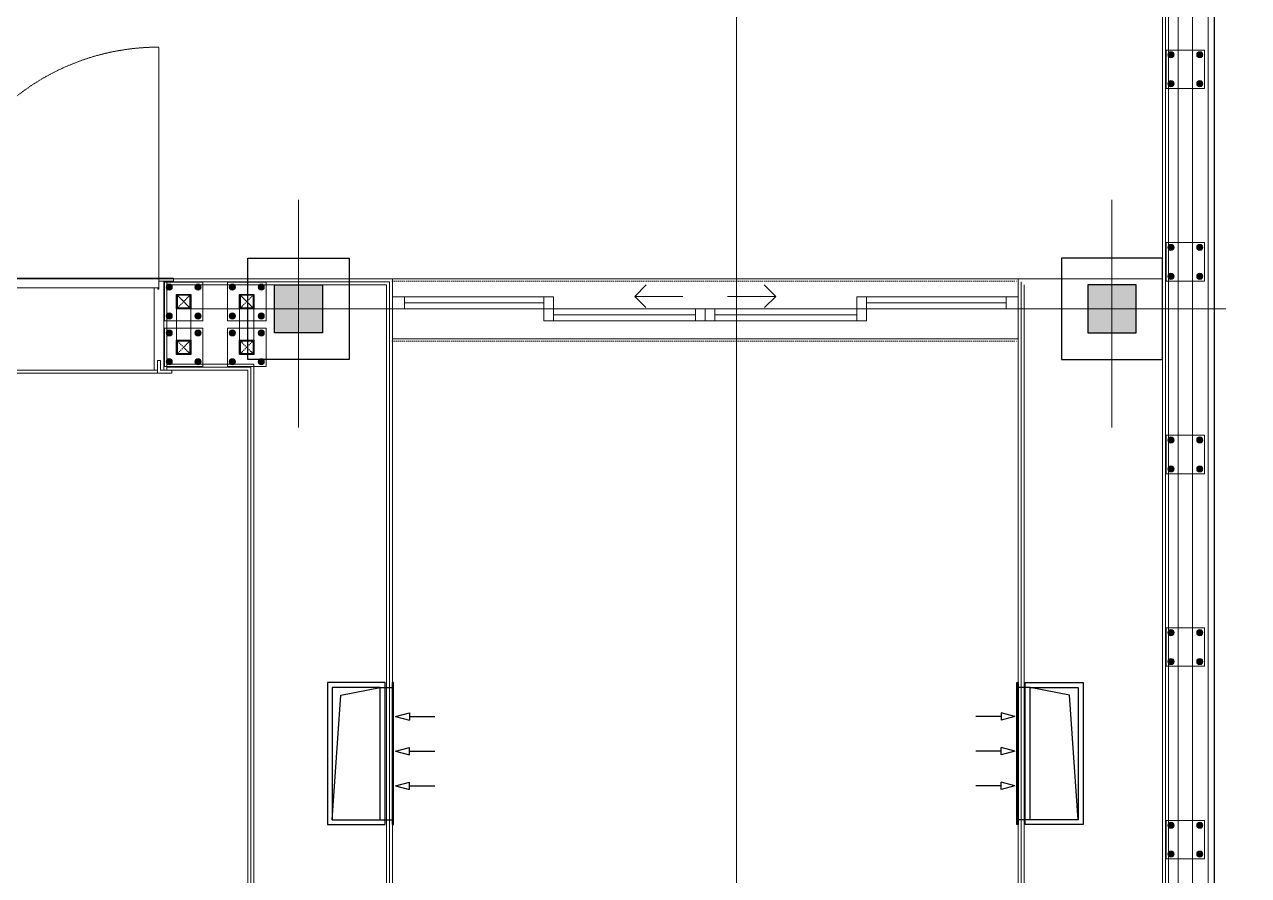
# Model space of a CAD drawing. Header units: centimetres. Extents: x 405464 to 563355, y 50011 to 66875.
# Drawn here: x 512542 to 513051, y 56430 to 56784 of the extents above; entities that cross this region are included whole.
import ezdxf
from ezdxf.enums import TextEntityAlignment as Align

# ---------------------------------------------------------------- set-up
doc = ezdxf.new("R2010")
doc.units = ezdxf.units.CM
for name, pattern in [('CHAIN', [0.3543, 0.2362, -0.0295, 0.0591, -0.0295]), ('DASHDOT', [25.4, 12.7, -6.35, 0, -6.35]), ('DOT', [0.25, 0, -0.25]), ('M00$0$CENTER', [50.8, 31.75, -6.35, 6.35, -6.35]), ('M00$0$HIDDEN', [0.375, 0.25, -0.125])]:
    doc.linetypes.add(name, pattern=pattern)
doc.layers.get('0').update_dxf_attribs({"lineweight": 9})
doc.layers.add('-MH_Ad', color=1, linetype='Continuous', lineweight=9, true_color=0xff0000)
doc.layers.add('DV_alçıpanel_duvar_yeni', color=1, linetype='Continuous', lineweight=20, true_color=0xff0000)
for name, color, linetype, lineweight in [('0-KRCN-MİMARİ-220526', 8, 'Continuous', 9), ('A_Aks', 30, 'DASHDOT', 9), ('A_celik', 1, 'Continuous', 25), ('A_Pencere Doğrama-Ex', 140, 'Continuous', 15), ('D_Aluminyum', 140, 'Continuous', 18), ('D_Profil', 155, 'Continuous', 15), ('DV_akustik', 31, 'Continuous', 13), ('G_0.09', 254, 'Continuous', 9), ('G_0.13', 145, 'Continuous', 13), ('M00$0$A_Iskelet', 20, 'Continuous', 25), ('M00$0$D_Merkez', 51, 'M00$0$CENTER', 13), ('M00$0$D_Profil', 155, 'Continuous', 15), ('M00$0$KP_Acilim', 201, 'M00$0$HIDDEN', 15), ('M00$0$Y_Hidden_[Gizli]', 9, 'M00$0$HIDDEN', 9), ('M00_Mahal_No$0$MH_Alan', 51, 'Continuous', 9), ('MH_Alan', 51, 'Continuous', 9)]:
    doc.layers.add(name, color=color, linetype=linetype, lineweight=lineweight)
doc.layers.add('Em.K - FFU', color=2, linetype='Continuous')
doc.styles.add('M00_Mahal_No$0$Kalin01', font='swissk.ttf')
doc.styles.add('M00_Mahal_No$0$Normal', font='swiss.ttf')
doc.styles.add('MAHAL', font='swissc.ttf')
doc.linetypes.add('BATTING', pattern='A,0.0001,-0.1,[134,ltypeshp.shx,S=0.1,R=0,X=-0.1,Y=0],-0.2,[134,ltypeshp.shx,S=0.1,R=180,X=0.1,Y=0],-0.1', length=0.4001)

# ---------------------------------------------------------------- blocks, each defined once
blk = doc.blocks.new('1_etap')
at = {"color": 8}
for points in [[(-3871.52, 4438), (-3855.52, 4438), (-3855.52, 4454), (-3871.52, 4454)], [(-3871.52, 4358), (-3855.52, 4358), (-3855.52, 4374), (-3871.52, 4374)], [(-3871.52, 4278), (-3855.52, 4278), (-3855.52, 4294), (-3871.52, 4294)], [(-3871.52, 4198), (-3855.52, 4198), (-3855.52, 4214), (-3871.52, 4214)], [(-3871.52, 4118), (-3855.52, 4118), (-3855.52, 4134), (-3871.52, 4134)]]:
    blk.add_lwpolyline(points, close=True, dxfattribs=at)
at = {"layer": 'DV_akustik', "color": 8, "linetype": 'BATTING', "ltscale": 5}
blk.add_line((-3854.02, 3215), (-3854.02, 4779), dxfattribs=at)
at = {"layer": 'DV_akustik', "color": 8}
blk.add_line((-3851.52, 3217.5), (-3851.52, 4779), dxfattribs=at)
at = {"layer": 'DV_alçıpanel_duvar_yeni', "color": 8}
for p, q in [((-3873.02, 3117.5), (-3873.02, 4779)), ((-3871.77, 3117.5), (-3871.77, 4779)), ((-3870.52, 3117.5), (-3870.52, 4779))]:
    blk.add_line(p, q, dxfattribs=at)
at = {"layer": 'G_0.09', "color": 8}
for p, q in [((-3870.69, 4452), (-3870.11, 4453.01)), ((-3870.11, 4450.99), (-3870.69, 4452)), ((-3870.11, 4453.01), (-3868.94, 4453.01)), ((-3868.94, 4450.99), (-3870.11, 4450.99)), ((-3868.94, 4453.01), (-3868.35, 4452)), ((-3868.35, 4452), (-3868.94, 4450.99)), ((-3858.11, 4453.01), (-3858.69, 4452)), ((-3858.69, 4452), (-3858.11, 4450.99)), ((-3856.94, 4453.01), (-3858.11, 4453.01)), ((-3858.11, 4450.99), (-3856.94, 4450.99)), ((-3856.35, 4452), (-3856.94, 4453.01)), ((-3856.94, 4450.99), (-3856.35, 4452)), ((-3870.11, 4441.01), (-3870.69, 4440)), ((-3868.94, 4441.01), (-3870.11, 4441.01)), ((-3868.35, 4440), (-3868.94, 4441.01)), ((-3858.69, 4440), (-3858.11, 4441.01)), ((-3858.11, 4441.01), (-3856.94, 4441.01)), ((-3856.94, 4441.01), (-3856.35, 4440)), ((-3870.69, 4440), (-3870.11, 4438.99)), ((-3870.11, 4438.99), (-3868.94, 4438.99)), ((-3868.94, 4438.99), (-3868.35, 4440)), ((-3858.11, 4438.99), (-3858.69, 4440)), ((-3856.94, 4438.99), (-3858.11, 4438.99)), ((-3856.35, 4440), (-3856.94, 4438.99)), ((-3870.69, 4372), (-3870.11, 4373.01)), ((-3870.11, 4370.99), (-3870.69, 4372)), ((-3870.11, 4373.01), (-3868.94, 4373.01)), ((-3868.94, 4370.99), (-3870.11, 4370.99)), ((-3868.94, 4373.01), (-3868.35, 4372)), ((-3868.35, 4372), (-3868.94, 4370.99)), ((-3858.11, 4373.01), (-3858.69, 4372)), ((-3858.69, 4372), (-3858.11, 4370.99)), ((-3856.94, 4373.01), (-3858.11, 4373.01)), ((-3858.11, 4370.99), (-3856.94, 4370.99)), ((-3856.35, 4372), (-3856.94, 4373.01)), ((-3856.94, 4370.99), (-3856.35, 4372)), ((-3870.11, 4361.01), (-3870.69, 4360)), ((-3870.69, 4360), (-3870.11, 4358.99)), ((-3868.94, 4361.01), (-3870.11, 4361.01)), ((-3870.11, 4358.99), (-3868.94, 4358.99)), ((-3868.35, 4360), (-3868.94, 4361.01)), ((-3868.94, 4358.99), (-3868.35, 4360)), ((-3858.69, 4360), (-3858.11, 4361.01)), ((-3858.11, 4358.99), (-3858.69, 4360)), ((-3858.11, 4361.01), (-3856.94, 4361.01)), ((-3856.94, 4358.99), (-3858.11, 4358.99)), ((-3856.94, 4361.01), (-3856.35, 4360)), ((-3856.35, 4360), (-3856.94, 4358.99)), ((-3870.69, 4292), (-3870.11, 4293.01)), ((-3870.11, 4293.01), (-3868.94, 4293.01)), ((-3868.94, 4293.01), (-3868.35, 4292)), ((-3858.11, 4293.01), (-3858.69, 4292)), ((-3856.94, 4293.01), (-3858.11, 4293.01)), ((-3856.35, 4292), (-3856.94, 4293.01)), ((-3870.11, 4290.99), (-3870.69, 4292)), ((-3868.94, 4290.99), (-3870.11, 4290.99)), ((-3868.35, 4292), (-3868.94, 4290.99)), ((-3858.69, 4292), (-3858.11, 4290.99)), ((-3858.11, 4290.99), (-3856.94, 4290.99)), ((-3856.94, 4290.99), (-3856.35, 4292)), ((-3870.11, 4281.01), (-3870.69, 4280)), ((-3870.69, 4280), (-3870.11, 4278.99)), ((-3868.94, 4281.01), (-3870.11, 4281.01)), ((-3870.11, 4278.99), (-3868.94, 4278.99)), ((-3868.35, 4280), (-3868.94, 4281.01)), ((-3868.94, 4278.99), (-3868.35, 4280)), ((-3858.69, 4280), (-3858.11, 4281.01)), ((-3858.11, 4278.99), (-3858.69, 4280)), ((-3858.11, 4281.01), (-3856.94, 4281.01)), ((-3856.94, 4278.99), (-3858.11, 4278.99)), ((-3856.94, 4281.01), (-3856.35, 4280)), ((-3856.35, 4280), (-3856.94, 4278.99)), ((-3870.69, 4212), (-3870.11, 4213.01)), ((-3870.11, 4210.99), (-3870.69, 4212)), ((-3870.11, 4213.01), (-3868.94, 4213.01)), ((-3868.94, 4213.01), (-3868.35, 4212)), ((-3868.35, 4212), (-3868.94, 4210.99)), ((-3858.11, 4213.01), (-3858.69, 4212)), ((-3858.69, 4212), (-3858.11, 4210.99)), ((-3856.94, 4213.01), (-3858.11, 4213.01)), ((-3856.35, 4212), (-3856.94, 4213.01)), ((-3856.94, 4210.99), (-3856.35, 4212)), ((-3868.94, 4210.99), (-3870.11, 4210.99)), ((-3858.11, 4210.99), (-3856.94, 4210.99)), ((-3870.11, 4201.01), (-3870.69, 4200)), ((-3868.94, 4201.01), (-3870.11, 4201.01)), ((-3868.35, 4200), (-3868.94, 4201.01)), ((-3858.69, 4200), (-3858.11, 4201.01)), ((-3858.11, 4201.01), (-3856.94, 4201.01)), ((-3856.94, 4201.01), (-3856.35, 4200)), ((-3870.69, 4200), (-3870.11, 4198.99)), ((-3870.11, 4198.99), (-3868.94, 4198.99)), ((-3868.94, 4198.99), (-3868.35, 4200)), ((-3858.11, 4198.99), (-3858.69, 4200)), ((-3856.94, 4198.99), (-3858.11, 4198.99)), ((-3856.35, 4200), (-3856.94, 4198.99)), ((-3870.69, 4132), (-3870.11, 4133.01)), ((-3870.11, 4130.99), (-3870.69, 4132)), ((-3870.11, 4133.01), (-3868.94, 4133.01)), ((-3868.94, 4130.99), (-3870.11, 4130.99)), ((-3868.94, 4133.01), (-3868.35, 4132)), ((-3868.35, 4132), (-3868.94, 4130.99)), ((-3858.11, 4133.01), (-3858.69, 4132)), ((-3858.69, 4132), (-3858.11, 4130.99)), ((-3856.94, 4133.01), (-3858.11, 4133.01)), ((-3858.11, 4130.99), (-3856.94, 4130.99)), ((-3856.35, 4132), (-3856.94, 4133.01)), ((-3856.94, 4130.99), (-3856.35, 4132)), ((-3870.11, 4121.01), (-3870.69, 4120)), ((-3870.69, 4120), (-3870.11, 4118.99)), ((-3868.94, 4121.01), (-3870.11, 4121.01)), ((-3868.35, 4120), (-3868.94, 4121.01)), ((-3868.94, 4118.99), (-3868.35, 4120)), ((-3858.69, 4120), (-3858.11, 4121.01)), ((-3858.11, 4118.99), (-3858.69, 4120)), ((-3858.11, 4121.01), (-3856.94, 4121.01)), ((-3856.94, 4121.01), (-3856.35, 4120)), ((-3856.35, 4120), (-3856.94, 4118.99)), ((-3870.11, 4118.99), (-3868.94, 4118.99)), ((-3856.94, 4118.99), (-3858.11, 4118.99))]:
    blk.add_line(p, q, dxfattribs=at)
at = {"layer": 'G_0.09', "color": 8, "linetype": 'CHAIN', "ltscale": 3}
for p, q in [((-3868.35, 4452), (-3870.69, 4452)), ((-3869.52, 4453.01), (-3869.52, 4450.99)), ((-3858.69, 4452), (-3856.35, 4452)), ((-3857.52, 4453.01), (-3857.52, 4450.99)), ((-3869.52, 4438.99), (-3869.52, 4441.01)), ((-3857.52, 4438.99), (-3857.52, 4441.01)), ((-3868.35, 4440), (-3870.69, 4440)), ((-3858.69, 4440), (-3856.35, 4440)), ((-3868.35, 4372), (-3870.69, 4372)), ((-3869.52, 4373.01), (-3869.52, 4370.99)), ((-3858.69, 4372), (-3856.35, 4372)), ((-3857.52, 4373.01), (-3857.52, 4370.99)), ((-3868.35, 4360), (-3870.69, 4360)), ((-3869.52, 4358.99), (-3869.52, 4361.01)), ((-3858.69, 4360), (-3856.35, 4360)), ((-3857.52, 4358.99), (-3857.52, 4361.01)), ((-3869.52, 4293.01), (-3869.52, 4290.99)), ((-3857.52, 4293.01), (-3857.52, 4290.99)), ((-3868.35, 4292), (-3870.69, 4292)), ((-3858.69, 4292), (-3856.35, 4292)), ((-3868.35, 4280), (-3870.69, 4280)), ((-3869.52, 4278.99), (-3869.52, 4281.01)), ((-3858.69, 4280), (-3856.35, 4280)), ((-3857.52, 4278.99), (-3857.52, 4281.01)), ((-3868.35, 4212), (-3870.69, 4212)), ((-3869.52, 4213.01), (-3869.52, 4210.99)), ((-3858.69, 4212), (-3856.35, 4212)), ((-3857.52, 4213.01), (-3857.52, 4210.99)), ((-3869.52, 4198.99), (-3869.52, 4201.01)), ((-3857.52, 4198.99), (-3857.52, 4201.01)), ((-3868.35, 4200), (-3870.69, 4200)), ((-3858.69, 4200), (-3856.35, 4200)), ((-3868.35, 4132), (-3870.69, 4132)), ((-3869.52, 4133.01), (-3869.52, 4130.99)), ((-3858.69, 4132), (-3856.35, 4132)), ((-3857.52, 4133.01), (-3857.52, 4130.99)), ((-3868.35, 4120), (-3870.69, 4120)), ((-3869.52, 4118.99), (-3869.52, 4121.01)), ((-3858.69, 4120), (-3856.35, 4120)), ((-3857.52, 4118.99), (-3857.52, 4121.01))]:
    blk.add_line(p, q, dxfattribs=at)
at = {"layer": 'G_0.09', "color": 8}
for centre, radius in [((-3869.52, 4452), 1.28), ((-3869.52, 4452), 0.917), ((-3869.52, 4452), 0.9), ((-3869.52, 4452), 0.693), ((-3869.52, 4452), 0.64), ((-3869.52, 4452), 0.539), ((-3857.52, 4452), 1.28), ((-3857.52, 4452), 0.917), ((-3857.52, 4452), 0.9), ((-3857.52, 4452), 0.693), ((-3857.52, 4452), 0.64), ((-3857.52, 4452), 0.539), ((-3869.52, 4440), 1.28), ((-3869.52, 4440), 0.917), ((-3869.52, 4440), 0.9), ((-3869.52, 4440), 0.693), ((-3869.52, 4440), 0.64), ((-3869.52, 4440), 0.539), ((-3857.52, 4440), 1.28), ((-3857.52, 4440), 0.917), ((-3857.52, 4440), 0.9), ((-3857.52, 4440), 0.693), ((-3857.52, 4440), 0.64), ((-3857.52, 4440), 0.539), ((-3869.52, 4372), 1.28), ((-3869.52, 4372), 0.917), ((-3869.52, 4372), 0.9), ((-3869.52, 4372), 0.693), ((-3869.52, 4372), 0.64), ((-3869.52, 4372), 0.539), ((-3857.52, 4372), 1.28), ((-3857.52, 4372), 0.917), ((-3857.52, 4372), 0.9), ((-3857.52, 4372), 0.693), ((-3857.52, 4372), 0.64), ((-3857.52, 4372), 0.539), ((-3869.52, 4360), 1.28), ((-3869.52, 4360), 0.917), ((-3869.52, 4360), 0.9), ((-3869.52, 4360), 0.693), ((-3869.52, 4360), 0.64), ((-3869.52, 4360), 0.539), ((-3857.52, 4360), 1.28), ((-3857.52, 4360), 0.917), ((-3857.52, 4360), 0.9), ((-3857.52, 4360), 0.693), ((-3857.52, 4360), 0.64), ((-3857.52, 4360), 0.539), ((-3869.52, 4292), 1.28), ((-3869.52, 4292), 0.917), ((-3869.52, 4292), 0.9), ((-3869.52, 4292), 0.693), ((-3869.52, 4292), 0.64), ((-3857.52, 4292), 1.28), ((-3857.52, 4292), 0.917), ((-3857.52, 4292), 0.9), ((-3857.52, 4292), 0.693), ((-3857.52, 4292), 0.64), ((-3869.52, 4292), 0.539), ((-3857.52, 4292), 0.539), ((-3869.52, 4280), 1.28), ((-3869.52, 4280), 0.917), ((-3869.52, 4280), 0.9), ((-3869.52, 4280), 0.693), ((-3869.52, 4280), 0.64), ((-3869.52, 4280), 0.539), ((-3857.52, 4280), 1.28), ((-3857.52, 4280), 0.917), ((-3857.52, 4280), 0.9), ((-3857.52, 4280), 0.693), ((-3857.52, 4280), 0.64), ((-3857.52, 4280), 0.539), ((-3869.52, 4212), 1.28), ((-3869.52, 4212), 0.917), ((-3869.52, 4212), 0.9), ((-3869.52, 4212), 0.693), ((-3869.52, 4212), 0.64), ((-3869.52, 4212), 0.539), ((-3857.52, 4212), 1.28), ((-3857.52, 4212), 0.917), ((-3857.52, 4212), 0.9), ((-3857.52, 4212), 0.693), ((-3857.52, 4212), 0.64), ((-3857.52, 4212), 0.539), ((-3869.52, 4200), 1.28), ((-3857.52, 4200), 1.28), ((-3869.52, 4200), 0.917), ((-3869.52, 4200), 0.9), ((-3869.52, 4200), 0.693), ((-3869.52, 4200), 0.64), ((-3869.52, 4200), 0.539), ((-3857.52, 4200), 0.917), ((-3857.52, 4200), 0.9), ((-3857.52, 4200), 0.693), ((-3857.52, 4200), 0.64), ((-3857.52, 4200), 0.539), ((-3869.52, 4132), 1.28), ((-3869.52, 4132), 0.917), ((-3869.52, 4132), 0.9), ((-3869.52, 4132), 0.693), ((-3869.52, 4132), 0.64), ((-3869.52, 4132), 0.539), ((-3857.52, 4132), 1.28), ((-3857.52, 4132), 0.917), ((-3857.52, 4132), 0.9), ((-3857.52, 4132), 0.693), ((-3857.52, 4132), 0.64), ((-3857.52, 4132), 0.539), ((-3869.52, 4120), 1.28), ((-3869.52, 4120), 0.917), ((-3869.52, 4120), 0.9), ((-3869.52, 4120), 0.693), ((-3869.52, 4120), 0.64), ((-3869.52, 4120), 0.539), ((-3857.52, 4120), 1.28), ((-3857.52, 4120), 0.917), ((-3857.52, 4120), 0.9), ((-3857.52, 4120), 0.693), ((-3857.52, 4120), 0.64), ((-3857.52, 4120), 0.539)]:
    blk.add_circle(centre, radius, dxfattribs=at)
at = {"layer": 'G_0.09', "color": 8, "linetype": 'Continuous'}
for centre, start, end in [((-3869.52, 4452), 72, 252), ((-3869.52, 4452), 72, 252), ((-3869.52, 4452), 252, 72), ((-3869.52, 4452), 252, 72), ((-3857.52, 4452), 108, 288), ((-3857.52, 4452), 108, 288), ((-3857.52, 4452), 288, 108), ((-3857.52, 4452), 288, 108), ((-3869.52, 4440), 108, 288), ((-3869.52, 4440), 108, 288), ((-3869.52, 4440), 288, 108), ((-3869.52, 4440), 288, 108), ((-3857.52, 4440), 72, 252), ((-3857.52, 4440), 72, 252), ((-3857.52, 4440), 252, 72), ((-3857.52, 4440), 252, 72), ((-3869.52, 4372), 72, 252), ((-3869.52, 4372), 72, 252), ((-3869.52, 4372), 252, 72), ((-3869.52, 4372), 252, 72), ((-3857.52, 4372), 108, 288), ((-3857.52, 4372), 108, 288), ((-3857.52, 4372), 288, 108), ((-3857.52, 4372), 288, 108), ((-3869.52, 4360), 108, 288), ((-3869.52, 4360), 108, 288), ((-3869.52, 4360), 288, 108), ((-3869.52, 4360), 288, 108), ((-3857.52, 4360), 72, 252), ((-3857.52, 4360), 72, 252), ((-3857.52, 4360), 252, 72), ((-3857.52, 4360), 252, 72), ((-3869.52, 4292), 72, 252), ((-3869.52, 4292), 72, 252), ((-3869.52, 4292), 252, 72), ((-3869.52, 4292), 252, 72), ((-3857.52, 4292), 108, 288), ((-3857.52, 4292), 108, 288), ((-3857.52, 4292), 288, 108), ((-3857.52, 4292), 288, 108), ((-3869.52, 4280), 108, 288), ((-3869.52, 4280), 108, 288), ((-3869.52, 4280), 288, 108), ((-3869.52, 4280), 288, 108), ((-3857.52, 4280), 72, 252), ((-3857.52, 4280), 72, 252), ((-3857.52, 4280), 252, 72), ((-3857.52, 4280), 252, 72), ((-3869.52, 4212), 72, 252), ((-3869.52, 4212), 72, 252), ((-3869.52, 4212), 252, 72), ((-3869.52, 4212), 252, 72), ((-3857.52, 4212), 108, 288), ((-3857.52, 4212), 108, 288), ((-3857.52, 4212), 288, 108), ((-3857.52, 4212), 288, 108), ((-3869.52, 4200), 108, 288), ((-3869.52, 4200), 108, 288), ((-3869.52, 4200), 288, 108), ((-3869.52, 4200), 288, 108), ((-3857.52, 4200), 72, 252), ((-3857.52, 4200), 72, 252), ((-3857.52, 4200), 252, 72), ((-3857.52, 4200), 252, 72), ((-3869.52, 4132), 72, 252), ((-3869.52, 4132), 72, 252), ((-3869.52, 4132), 252, 72), ((-3869.52, 4132), 252, 72), ((-3857.52, 4132), 108, 288), ((-3857.52, 4132), 108, 288), ((-3857.52, 4132), 288, 108), ((-3857.52, 4132), 288, 108), ((-3869.52, 4120), 108, 288), ((-3869.52, 4120), 108, 288), ((-3869.52, 4120), 288, 108), ((-3869.52, 4120), 288, 108), ((-3857.52, 4120), 72, 252), ((-3857.52, 4120), 72, 252), ((-3857.52, 4120), 252, 72), ((-3857.52, 4120), 252, 72)]:
    blk.add_arc(centre, 0.72, start, end, dxfattribs=at)
at = {"layer": 'G_0.09', "color": 8}
for centre, start, end in [((-3869.52, 4452), 100, 10), ((-3857.52, 4452), 170, 80), ((-3869.52, 4440), 350, 260), ((-3857.52, 4440), 280, 190), ((-3869.52, 4372), 100, 10), ((-3857.52, 4372), 170, 80), ((-3869.52, 4360), 350, 260), ((-3857.52, 4360), 280, 190), ((-3869.52, 4292), 100, 10), ((-3857.52, 4292), 170, 80), ((-3869.52, 4280), 350, 260), ((-3857.52, 4280), 280, 190), ((-3869.52, 4212), 100, 10), ((-3857.52, 4212), 170, 80), ((-3869.52, 4200), 350, 260), ((-3857.52, 4200), 280, 190), ((-3869.52, 4132), 100, 10), ((-3857.52, 4132), 170, 80), ((-3869.52, 4120), 350, 260), ((-3857.52, 4120), 280, 190)]:
    blk.add_arc(centre, 0.64, start, end, dxfattribs=at)
at = {"layer": 'G_0.13', "color": 8}
for p, q in [((-3866.52, 2855), (-3866.52, 4779)), ((-3860.52, 2855), (-3860.52, 4779))]:
    blk.add_line(p, q, dxfattribs=at)
at = {"color": 8, "linetype": 'ByBlock', "lineweight": -2}
for tag, height, style, p in [('MAHALNO', 15.68, 'M00_Mahal_No$0$Kalin01', (-1403.52, 5183, -22.72)), ('MAHALADI', 25.09, 'M00_Mahal_No$0$Normal', (-1403.52, 5151.64, -22.72)), ('MAHALNO', 9.8, 'M00_Mahal_No$0$Kalin01', (-1049.84, 5038.22)), ('MAHALADI', 15.68, 'M00_Mahal_No$0$Normal', (-1049.84, 5018.62)), ('MAHALNO', 19.6, 'M00_Mahal_No$0$Kalin01', (585.19, 4515.87)), ('MAHALADI', 31.36, 'M00_Mahal_No$0$Normal', (585.19, 4476.67)), ('MAHALNO', 19.6, 'M00_Mahal_No$0$Kalin01', (543.65, 3917.94)), ('MAHALADI', 31.36, 'M00_Mahal_No$0$Normal', (543.65, 3878.74)), ('MAHALNO', 19.6, 'M00_Mahal_No$0$Kalin01', (175.42, 3438.17)), ('MAHALADI', 31.36, 'M00_Mahal_No$0$Normal', (175.42, 3398.97)), ('MAHALNO', 15.68, 'M00_Mahal_No$0$Kalin01', (662.5, 3278.68)), ('MAHALADI', 25.09, 'M00_Mahal_No$0$Normal', (662.5, 3247.32)), ('MAHALNO', 9.8, 'M00_Mahal_No$0$Kalin01', (928.42, 2524.93)), ('MAHALADI', 15.68, 'M00_Mahal_No$0$Normal', (928.42, 2505.33)), ('MAHALNO', 19.6, 'M00_Mahal_No$0$Kalin01', (683.01, 1295.87)), ('MAHALADI', 31.36, 'M00_Mahal_No$0$Normal', (683.01, 1256.67))]:
    blk.add_attdef(tag, text='', height=height, dxfattribs=dict(at, style=style)).set_placement(p, align=Align.MIDDLE_CENTER)
at = {"layer": 'A_Pencere Doğrama-Ex', "color": 8, "style": 'MAHAL'}
for p in [(163.41, 4608.46), (585.7, 4362.45), (584.07, 3781.1), (404.74, 3207.04), (477.62, 2356.77), (647.13, 1093.28), (160.83, 91.11)]:
    blk.add_attdef('KOT', p, '', height=10, dxfattribs=at)
at = {"layer": 'M00_Mahal_No$0$MH_Alan', "color": 8, "style": 'M00_Mahal_No$0$Normal'}
for height, p in [(25.09, (-1403.52, 5114.01, -22.72)), (15.68, (-1049.84, 4995.1)), (31.36, (585.19, 4429.63)), (31.36, (543.65, 3831.7)), (31.36, (175.42, 3351.93)), (25.09, (662.5, 3209.69)), (15.68, (928.42, 2481.81)), (31.36, (683.01, 1209.63))]:
    blk.add_attdef('ALAN', text='', height=height, dxfattribs=at).set_placement(p, align=Align.MIDDLE_CENTER)
blk = doc.blocks.new('a_aks')
at = {"layer": 'A_Aks', "color": 8, "ltscale": 200}
blk.add_line((8480, 5308.05), (8480, -831.11), dxfattribs=at)
blk = doc.blocks.new('mimari_yeni_durum')
at = {"layer": 'A_Aks', "color": 8}
blk.add_blockref('a_aks', (0, 0), dxfattribs=at)
blk = doc.blocks.new('A$C17b1b0ad')
at = {"layer": 'MH_Alan', "color": 8}
for points in [[(8101, 4836), (8459, 4836), (8459, 4826), (8501, 4826), (8501, 4836), (8656.98, 4836), (8656.98, 4416), (2547.5, 4416)], [(9882, 4831), (9756, 4831), (9756, 4821), (9704, 4821), (9704, 4831), (9356, 4831), (9356, 4821), (9304, 4821), (9304, 4831), (8956, 4831), (8956, 4821), (8854, 4821), (8854, 4831), (8678.53, 4831), (8678.53, 3274.5)]]:
    blk.add_lwpolyline(points, dxfattribs=at)
blk.add_lwpolyline([(8336.98, 3887.5), (8596.98, 3887.5), (8596.98, 4391), (8336.98, 4391)], close=True, dxfattribs=at)
blk = doc.blocks.new('*U114')
at = {"ltscale": 40}
blk.add_lwpolyline([(0, 0), (0, 6), (6, 6), (6, 0)], close=True, dxfattribs=at)
at = {"layer": 'M00$0$D_Merkez', "ltscale": 0.015}
for points in [[(0, 0), (6, 6)], [(0, 6), (6, 0)]]:
    blk.add_lwpolyline(points, dxfattribs=at)
at = {"layer": 'M00$0$D_Profil', "ltscale": 40}
blk.add_lwpolyline([(0.4, 0.4), (0.4, 5.6), (5.6, 5.6), (5.6, 0.4)], close=True, dxfattribs=at)
blk = doc.blocks.new('duvarlar')
h = blk.add_hatch(color=8)
h.dxf.hatch_style = 1
h.paths.add_polyline_path([(8307.98, 4393.5), (8287.98, 4393.5), (8287.98, 4413.5), (8307.98, 4413.5)])
h = blk.add_hatch(color=8)
h.dxf.hatch_style = 1
h.paths.add_polyline_path([(8625.98, 4393.5), (8645.98, 4393.5), (8645.98, 4413.5), (8625.98, 4413.5)])
at = {"color": 8}
for points in [[(8144, 4416.2), (8144, 4412.2), (8240, 4412.2), (8240, 4416.2)], [(8239.5, 4412.2), (8238, 4412.2), (8238, 4378), (8239.4, 4378), (8239.4, 4382), (8240.6, 4382), (8240.6, 4378), (8242, 4378), (8242, 4415), (8240, 4415), (8240, 4411.7), (8239.5, 4411.7)], [(8240, 4416.2), (8246, 4416.2), (8246, 4415), (8240, 4415)], [(8258.25, 4398.5), (8258.25, 4414.5), (8242.25, 4414.5), (8242.25, 4398.5)], [(8284.48, 4398.5), (8284.48, 4414.5), (8268.48, 4414.5), (8268.48, 4398.5)], [(8258.25, 4379.5), (8258.25, 4395.5), (8242.25, 4395.5), (8242.25, 4379.5)], [(8284.48, 4379.5), (8284.48, 4395.5), (8268.48, 4395.5), (8268.48, 4379.5)], [(8240.6, 4378), (8245.4, 4378), (8245.4, 4376.8), (8239.4, 4376.8), (8239.4, 4382), (8240.6, 4382)]]:
    blk.add_lwpolyline(points, close=True, dxfattribs=at)
at = {"layer": 'A_Aks', "color": 8, "ltscale": 10}
for points in [[(8297.98, 4448.82), (8297.98, 4354.23)], [(8635.98, 4448.82), (8635.98, 4354.23)], [(8345.27, 4403.5), (8250.68, 4403.5)], [(8588.68, 4403.5), (8683.27, 4403.5)]]:
    blk.add_lwpolyline(points, dxfattribs=at)
at = {"layer": 'A_celik', "color": 8}
for points in [[(8318.98, 4382.5), (8276.98, 4382.5), (8276.98, 4424.5), (8318.98, 4424.5)], [(8614.98, 4382.5), (8656.98, 4382.5), (8656.98, 4424.5), (8614.98, 4424.5)], [(8307.98, 4393.5), (8287.98, 4393.5), (8287.98, 4413.5), (8307.98, 4413.5)], [(8625.98, 4393.5), (8645.98, 4393.5), (8645.98, 4413.5), (8625.98, 4413.5)]]:
    blk.add_lwpolyline(points, close=True, dxfattribs=at)
at = {"layer": 'D_Aluminyum', "color": 8}
for p, q in [((8437.66, 4408.65), (8442.45, 4413.44)), ((8496.29, 4408.65), (8491.5, 4413.44)), ((8341.98, 4408.5), (8403.98, 4408.5)), ((8399.98, 4408.5), (8399.98, 4403.5)), ((8399.98, 4403.5), (8399.98, 4408.5)), ((8403.98, 4408.5), (8403.98, 4398.5)), ((8457.74, 4408.65), (8437.66, 4408.65)), ((8437.66, 4408.65), (8442.28, 4404.03)), ((8476.21, 4408.65), (8496.29, 4408.65)), ((8496.29, 4408.65), (8491.67, 4404.03)), ((8529.98, 4408.5), (8529.98, 4403.5)), ((8529.98, 4408.5), (8591.98, 4408.5)), ((8529.98, 4408.5), (8533.98, 4408.5)), ((8533.98, 4408.5), (8533.98, 4403.5)), ((8596.98, 4403.5), (8596.98, 4408.5)), ((8399.98, 4403.5), (8341.98, 4403.5)), ((8399.98, 4403.5), (8466.98, 4403.5)), ((8399.98, 4398.5), (8399.98, 4403.5)), ((8399.98, 4403.5), (8403.98, 4403.5)), ((8462.98, 4398.5), (8462.98, 4403.5)), ((8466.98, 4403.5), (8466.98, 4398.5)), ((8529.98, 4403.5), (8466.98, 4403.5)), ((8466.98, 4403.5), (8466.98, 4398.5)), ((8466.98, 4403.5), (8470.98, 4403.5)), ((8470.98, 4403.5), (8470.98, 4398.5)), ((8529.98, 4403.5), (8591.98, 4403.5)), ((8529.98, 4398.5), (8529.98, 4403.5)), ((8533.98, 4398.5), (8533.98, 4403.5)), ((8466.98, 4398.5), (8399.98, 4398.5)), ((8466.98, 4398.5), (8462.98, 4398.5)), ((8466.98, 4398.5), (8533.98, 4398.5)), ((8533.98, 4398.5), (8529.98, 4398.5))]:
    blk.add_line(p, q, dxfattribs=at)
for points in [[(8336.98, 4403.5), (8341.98, 4403.5), (8341.98, 4408.5), (8336.98, 4408.5)], [(8591.98, 4403.5), (8596.98, 4403.5), (8596.98, 4408.5), (8591.98, 4408.5)]]:
    blk.add_lwpolyline(points, close=True, dxfattribs=at)
for points in [[(8341.98, 4406), (8399.98, 4406)], [(8533.98, 4406), (8591.98, 4406)], [(8403.98, 4401), (8462.98, 4401)], [(8470.98, 4401), (8529.98, 4401)]]:
    blk.add_lwpolyline(points, dxfattribs=at)
at = {"layer": 'D_Profil', "color": 8}
for p, q in [((8247.25, 4390.5), (8247.25, 4403.5)), ((8253.25, 4403.5), (8253.25, 4390.5)), ((8273.48, 4403.5), (8273.48, 4390.5)), ((8279.48, 4390.5), (8279.48, 4403.5))]:
    blk.add_line(p, q, dxfattribs=at)
at = {"layer": 'DV_alçıpanel_duvar_yeni', "color": 8}
for p, q in [((8242, 4416), (8336.98, 4416)), ((8242, 4415), (8242, 4390)), ((8242, 4415), (8242, 4378)), ((8243.25, 4415), (8243.25, 4378)), ((8243.25, 4414.75), (8335.73, 4414.75)), ((8335.73, 4414.75), (8335.73, 3863.75)), ((8336.98, 4416), (8336.98, 3862.5)), ((8596.98, 4416), (8596.98, 3862.5)), ((8598.23, 4414.75), (8598.23, 3863.75)), ((8243.25, 4413.5), (8334.48, 4413.5)), ((8334.48, 4413.5), (8334.48, 3865)), ((8599.48, 4413.5), (8599.48, 3865)), ((8243.25, 4380.5), (8279.48, 4380.5)), ((8243.25, 4379.25), (8278.23, 4379.25)), ((8278.23, 4379.25), (8278.23, 3863.75)), ((8279.48, 4380.5), (8279.48, 3865)), ((8242, 4378), (8276.98, 4378)), ((8276.98, 4378), (8276.98, 3862.5))]:
    blk.add_line(p, q, dxfattribs=at)
at = {"layer": 'DV_alçıpanel_duvar_yeni', "color": 8, "linetype": 'DOT', "ltscale": 3}
for p, q in [((8336.98, 4415), (8596.98, 4415)), ((8336.98, 4390), (8596.98, 4390))]:
    blk.add_line(p, q, dxfattribs=at)
at = {"layer": 'Em.K - FFU', "color": 8}
for p, q in [((8336.98, 4189.25), (8336.98, 4248.25)), ((8337.48, 4189.25), (8337.48, 4248.25)), ((8596.48, 4189.25), (8596.48, 4248.25)), ((8596.98, 4189.25), (8596.98, 4248.25)), ((8311.98, 4191.25), (8315.59, 4242.99)), ((8315.59, 4242.99), (8331.98, 4246.25)), ((8331.98, 4246.25), (8336.98, 4246.25)), ((8601.98, 4246.25), (8596.98, 4246.25)), ((8618.36, 4242.99), (8601.98, 4246.25)), ((8621.98, 4191.25), (8618.36, 4242.99)), ((8338.29, 4234.17), (8344.06, 4235.72)), ((8338.29, 4234.17), (8344.06, 4232.63)), ((8344.06, 4235.72), (8344.06, 4232.63)), ((8344.06, 4234.17), (8354.6, 4234.17)), ((8589.89, 4234.17), (8579.35, 4234.17)), ((8595.66, 4234.17), (8589.89, 4235.72)), ((8589.89, 4235.72), (8589.89, 4232.63)), ((8595.66, 4234.17), (8589.89, 4232.63)), ((8338.29, 4219.75), (8344.06, 4221.29)), ((8338.29, 4219.75), (8344.06, 4218.21)), ((8344.06, 4218.21), (8344.06, 4221.29)), ((8344.06, 4219.75), (8354.6, 4219.75)), ((8589.89, 4219.75), (8579.35, 4219.75)), ((8595.66, 4219.75), (8589.89, 4221.29)), ((8589.89, 4218.21), (8589.89, 4221.29)), ((8595.66, 4219.75), (8589.89, 4218.21)), ((8338.29, 4205.33), (8344.06, 4206.87)), ((8344.06, 4203.78), (8344.06, 4206.87)), ((8595.66, 4205.33), (8589.89, 4206.87)), ((8589.89, 4203.78), (8589.89, 4206.87)), ((8338.29, 4205.33), (8344.06, 4203.78)), ((8344.06, 4205.33), (8354.6, 4205.33)), ((8589.89, 4205.33), (8579.35, 4205.33)), ((8595.66, 4205.33), (8589.89, 4203.78)), ((8331.98, 4191.25), (8336.98, 4191.25)), ((8601.98, 4191.25), (8596.98, 4191.25))]:
    blk.add_line(p, q, dxfattribs=at)
for points in [[(8309.98, 4248.25), (8309.98, 4189.25), (8333.98, 4189.25), (8333.98, 4248.25)], [(8337.48, 4189.25), (8337.48, 4248.25), (8336.98, 4248.25), (8336.98, 4189.25)], [(8596.48, 4189.25), (8596.48, 4248.25), (8596.98, 4248.25), (8596.98, 4189.25)], [(8623.98, 4248.25), (8623.98, 4189.25), (8599.98, 4189.25), (8599.98, 4248.25)], [(8311.98, 4246.25), (8311.98, 4191.25), (8331.98, 4191.25), (8331.98, 4246.25)], [(8621.98, 4246.25), (8621.98, 4191.25), (8601.98, 4191.25), (8601.98, 4246.25)]]:
    blk.add_lwpolyline(points, close=True, dxfattribs=at)
at = {"layer": 'G_0.09', "color": 8}
for p, q in [((8244.25, 4413.67), (8243.24, 4413.09)), ((8243.24, 4413.09), (8243.24, 4411.91)), ((8243.24, 4411.91), (8244.25, 4411.33)), ((8245.26, 4413.09), (8244.25, 4413.67)), ((8244.25, 4411.33), (8245.26, 4411.91)), ((8245.26, 4411.91), (8245.26, 4413.09)), ((8255.24, 4413.09), (8256.25, 4413.67)), ((8255.24, 4411.91), (8255.24, 4413.09)), ((8256.25, 4411.33), (8255.24, 4411.91)), ((8256.25, 4413.67), (8257.26, 4413.09)), ((8257.26, 4411.91), (8256.25, 4411.33)), ((8257.26, 4413.09), (8257.26, 4411.91)), ((8270.48, 4413.67), (8269.46, 4413.09)), ((8269.46, 4413.09), (8269.46, 4411.91)), ((8269.46, 4411.91), (8270.48, 4411.33)), ((8271.49, 4413.09), (8270.48, 4413.67)), ((8270.48, 4411.33), (8271.49, 4411.91)), ((8271.49, 4411.91), (8271.49, 4413.09)), ((8281.46, 4413.09), (8282.48, 4413.67)), ((8281.46, 4411.91), (8281.46, 4413.09)), ((8282.48, 4411.33), (8281.46, 4411.91)), ((8282.48, 4413.67), (8283.49, 4413.09)), ((8283.49, 4411.91), (8282.48, 4411.33)), ((8283.49, 4413.09), (8283.49, 4411.91)), ((8243.24, 4401.09), (8244.25, 4401.67)), ((8243.24, 4399.91), (8243.24, 4401.09)), ((8244.25, 4399.33), (8243.24, 4399.91)), ((8244.25, 4401.67), (8245.26, 4401.09)), ((8245.26, 4399.91), (8244.25, 4399.33)), ((8245.26, 4401.09), (8245.26, 4399.91)), ((8256.25, 4401.67), (8255.24, 4401.09)), ((8255.24, 4401.09), (8255.24, 4399.91)), ((8255.24, 4399.91), (8256.25, 4399.33)), ((8257.26, 4401.09), (8256.25, 4401.67)), ((8256.25, 4399.33), (8257.26, 4399.91)), ((8257.26, 4399.91), (8257.26, 4401.09)), ((8269.46, 4401.09), (8270.48, 4401.67)), ((8269.46, 4399.91), (8269.46, 4401.09)), ((8270.48, 4399.33), (8269.46, 4399.91)), ((8270.48, 4401.67), (8271.49, 4401.09)), ((8271.49, 4399.91), (8270.48, 4399.33)), ((8271.49, 4401.09), (8271.49, 4399.91)), ((8282.48, 4401.67), (8281.46, 4401.09)), ((8281.46, 4401.09), (8281.46, 4399.91)), ((8281.46, 4399.91), (8282.48, 4399.33)), ((8283.49, 4401.09), (8282.48, 4401.67)), ((8282.48, 4399.33), (8283.49, 4399.91)), ((8283.49, 4399.91), (8283.49, 4401.09)), ((8244.25, 4394.67), (8243.24, 4394.09)), ((8245.26, 4394.09), (8244.25, 4394.67)), ((8255.24, 4394.09), (8256.25, 4394.67)), ((8256.25, 4394.67), (8257.26, 4394.09)), ((8270.48, 4394.67), (8269.46, 4394.09)), ((8271.49, 4394.09), (8270.48, 4394.67)), ((8281.46, 4394.09), (8282.48, 4394.67)), ((8282.48, 4394.67), (8283.49, 4394.09)), ((8243.24, 4394.09), (8243.24, 4392.91)), ((8243.24, 4392.91), (8244.25, 4392.33)), ((8244.25, 4392.33), (8245.26, 4392.91)), ((8245.26, 4392.91), (8245.26, 4394.09)), ((8255.24, 4392.91), (8255.24, 4394.09)), ((8256.25, 4392.33), (8255.24, 4392.91)), ((8257.26, 4392.91), (8256.25, 4392.33)), ((8257.26, 4394.09), (8257.26, 4392.91)), ((8269.46, 4394.09), (8269.46, 4392.91)), ((8269.46, 4392.91), (8270.48, 4392.33)), ((8270.48, 4392.33), (8271.49, 4392.91)), ((8271.49, 4392.91), (8271.49, 4394.09)), ((8281.46, 4392.91), (8281.46, 4394.09)), ((8282.48, 4392.33), (8281.46, 4392.91)), ((8283.49, 4392.91), (8282.48, 4392.33)), ((8283.49, 4394.09), (8283.49, 4392.91)), ((8243.24, 4382.09), (8244.25, 4382.67)), ((8243.24, 4380.91), (8243.24, 4382.09)), ((8244.25, 4380.33), (8243.24, 4380.91)), ((8244.25, 4382.67), (8245.26, 4382.09)), ((8245.26, 4380.91), (8244.25, 4380.33)), ((8245.26, 4382.09), (8245.26, 4380.91)), ((8256.25, 4382.67), (8255.24, 4382.09)), ((8255.24, 4382.09), (8255.24, 4380.91)), ((8255.24, 4380.91), (8256.25, 4380.33)), ((8257.26, 4382.09), (8256.25, 4382.67)), ((8256.25, 4380.33), (8257.26, 4380.91)), ((8257.26, 4380.91), (8257.26, 4382.09)), ((8269.46, 4382.09), (8270.48, 4382.67)), ((8269.46, 4380.91), (8269.46, 4382.09)), ((8270.48, 4380.33), (8269.46, 4380.91)), ((8270.48, 4382.67), (8271.49, 4382.09)), ((8271.49, 4380.91), (8270.48, 4380.33)), ((8271.49, 4382.09), (8271.49, 4380.91)), ((8282.48, 4382.67), (8281.46, 4382.09)), ((8281.46, 4382.09), (8281.46, 4380.91)), ((8281.46, 4380.91), (8282.48, 4380.33)), ((8283.49, 4382.09), (8282.48, 4382.67)), ((8282.48, 4380.33), (8283.49, 4380.91)), ((8283.49, 4380.91), (8283.49, 4382.09))]:
    blk.add_line(p, q, dxfattribs=at)
at = {"layer": 'G_0.09', "color": 8, "linetype": 'CHAIN', "ltscale": 3}
for p, q in [((8243.24, 4412.5), (8245.26, 4412.5)), ((8244.25, 4411.33), (8244.25, 4413.67)), ((8257.26, 4412.5), (8255.24, 4412.5)), ((8256.25, 4411.33), (8256.25, 4413.67)), ((8269.46, 4412.5), (8271.49, 4412.5)), ((8270.48, 4411.33), (8270.48, 4413.67)), ((8283.49, 4412.5), (8281.46, 4412.5)), ((8282.48, 4411.33), (8282.48, 4413.67)), ((8243.24, 4400.5), (8245.26, 4400.5)), ((8244.25, 4401.67), (8244.25, 4399.33)), ((8257.26, 4400.5), (8255.24, 4400.5)), ((8256.25, 4401.67), (8256.25, 4399.33)), ((8269.46, 4400.5), (8271.49, 4400.5)), ((8270.48, 4401.67), (8270.48, 4399.33)), ((8283.49, 4400.5), (8281.46, 4400.5)), ((8282.48, 4401.67), (8282.48, 4399.33)), ((8244.25, 4392.33), (8244.25, 4394.67)), ((8256.25, 4392.33), (8256.25, 4394.67)), ((8270.48, 4392.33), (8270.48, 4394.67)), ((8282.48, 4392.33), (8282.48, 4394.67)), ((8243.24, 4393.5), (8245.26, 4393.5)), ((8257.26, 4393.5), (8255.24, 4393.5)), ((8269.46, 4393.5), (8271.49, 4393.5)), ((8283.49, 4393.5), (8281.46, 4393.5)), ((8243.24, 4381.5), (8245.26, 4381.5)), ((8244.25, 4382.67), (8244.25, 4380.33)), ((8257.26, 4381.5), (8255.24, 4381.5)), ((8256.25, 4382.67), (8256.25, 4380.33)), ((8269.46, 4381.5), (8271.49, 4381.5)), ((8270.48, 4382.67), (8270.48, 4380.33)), ((8283.49, 4381.5), (8281.46, 4381.5)), ((8282.48, 4382.67), (8282.48, 4380.33))]:
    blk.add_line(p, q, dxfattribs=at)
at = {"layer": 'G_0.09', "color": 8}
for centre, radius in [((8244.25, 4412.5), 1.28), ((8244.25, 4412.5), 0.917), ((8244.25, 4412.5), 0.9), ((8244.25, 4412.5), 0.693), ((8244.25, 4412.5), 0.64), ((8244.25, 4412.5), 0.539), ((8256.25, 4412.5), 1.28), ((8256.25, 4412.5), 0.917), ((8256.25, 4412.5), 0.9), ((8256.25, 4412.5), 0.693), ((8256.25, 4412.5), 0.64), ((8256.25, 4412.5), 0.539), ((8270.48, 4412.5), 1.28), ((8270.48, 4412.5), 0.917), ((8270.48, 4412.5), 0.9), ((8270.48, 4412.5), 0.693), ((8270.48, 4412.5), 0.64), ((8270.48, 4412.5), 0.539), ((8282.48, 4412.5), 1.28), ((8282.48, 4412.5), 0.917), ((8282.48, 4412.5), 0.9), ((8282.48, 4412.5), 0.693), ((8282.48, 4412.5), 0.64), ((8282.48, 4412.5), 0.539), ((8244.25, 4400.5), 1.28), ((8244.25, 4400.5), 0.917), ((8244.25, 4400.5), 0.9), ((8244.25, 4400.5), 0.693), ((8244.25, 4400.5), 0.64), ((8244.25, 4400.5), 0.539), ((8256.25, 4400.5), 1.28), ((8256.25, 4400.5), 0.917), ((8256.25, 4400.5), 0.9), ((8256.25, 4400.5), 0.693), ((8256.25, 4400.5), 0.64), ((8256.25, 4400.5), 0.539), ((8270.48, 4400.5), 1.28), ((8270.48, 4400.5), 0.917), ((8270.48, 4400.5), 0.9), ((8270.48, 4400.5), 0.693), ((8270.48, 4400.5), 0.64), ((8270.48, 4400.5), 0.539), ((8282.48, 4400.5), 1.28), ((8282.48, 4400.5), 0.917), ((8282.48, 4400.5), 0.9), ((8282.48, 4400.5), 0.693), ((8282.48, 4400.5), 0.64), ((8282.48, 4400.5), 0.539), ((8244.25, 4393.5), 1.28), ((8244.25, 4393.5), 0.917), ((8244.25, 4393.5), 0.9), ((8256.25, 4393.5), 1.28), ((8256.25, 4393.5), 0.917), ((8256.25, 4393.5), 0.9), ((8270.48, 4393.5), 1.28), ((8270.48, 4393.5), 0.917), ((8270.48, 4393.5), 0.9), ((8282.48, 4393.5), 1.28), ((8282.48, 4393.5), 0.917), ((8282.48, 4393.5), 0.9), ((8244.25, 4393.5), 0.693), ((8244.25, 4393.5), 0.64), ((8244.25, 4393.5), 0.539), ((8256.25, 4393.5), 0.693), ((8256.25, 4393.5), 0.64), ((8256.25, 4393.5), 0.539), ((8270.48, 4393.5), 0.693), ((8270.48, 4393.5), 0.64), ((8270.48, 4393.5), 0.539), ((8282.48, 4393.5), 0.693), ((8282.48, 4393.5), 0.64), ((8282.48, 4393.5), 0.539), ((8244.25, 4381.5), 1.28), ((8244.25, 4381.5), 0.917), ((8244.25, 4381.5), 0.9), ((8244.25, 4381.5), 0.693), ((8244.25, 4381.5), 0.64), ((8244.25, 4381.5), 0.539), ((8256.25, 4381.5), 1.28), ((8256.25, 4381.5), 0.917), ((8256.25, 4381.5), 0.9), ((8256.25, 4381.5), 0.693), ((8256.25, 4381.5), 0.64), ((8256.25, 4381.5), 0.539), ((8270.48, 4381.5), 1.28), ((8270.48, 4381.5), 0.917), ((8270.48, 4381.5), 0.9), ((8270.48, 4381.5), 0.693), ((8270.48, 4381.5), 0.64), ((8270.48, 4381.5), 0.539), ((8282.48, 4381.5), 1.28), ((8282.48, 4381.5), 0.917), ((8282.48, 4381.5), 0.9), ((8282.48, 4381.5), 0.693), ((8282.48, 4381.5), 0.64), ((8282.48, 4381.5), 0.539)]:
    blk.add_circle(centre, radius, dxfattribs=at)
at = {"layer": 'G_0.09', "color": 8, "linetype": 'Continuous'}
for centre, start, end in [((8244.25, 4412.5), 18, 198), ((8244.25, 4412.5), 18, 198), ((8244.25, 4412.5), 198, 18), ((8244.25, 4412.5), 198, 18), ((8256.25, 4412.5), 162, 342), ((8256.25, 4412.5), 162, 342), ((8256.25, 4412.5), 342, 162), ((8256.25, 4412.5), 342, 162), ((8270.48, 4412.5), 18, 198), ((8270.48, 4412.5), 18, 198), ((8270.48, 4412.5), 198, 18), ((8270.48, 4412.5), 198, 18), ((8282.48, 4412.5), 162, 342), ((8282.48, 4412.5), 162, 342), ((8282.48, 4412.5), 342, 162), ((8282.48, 4412.5), 342, 162), ((8244.25, 4400.5), 162, 342), ((8244.25, 4400.5), 162, 342), ((8244.25, 4400.5), 342, 162), ((8244.25, 4400.5), 342, 162), ((8256.25, 4400.5), 18, 198), ((8256.25, 4400.5), 18, 198), ((8256.25, 4400.5), 198, 18), ((8256.25, 4400.5), 198, 18), ((8270.48, 4400.5), 162, 342), ((8270.48, 4400.5), 162, 342), ((8270.48, 4400.5), 342, 162), ((8270.48, 4400.5), 342, 162), ((8282.48, 4400.5), 18, 198), ((8282.48, 4400.5), 18, 198), ((8282.48, 4400.5), 198, 18), ((8282.48, 4400.5), 198, 18), ((8244.25, 4393.5), 18, 198), ((8244.25, 4393.5), 18, 198), ((8244.25, 4393.5), 198, 18), ((8244.25, 4393.5), 198, 18), ((8256.25, 4393.5), 162, 342), ((8256.25, 4393.5), 162, 342), ((8256.25, 4393.5), 342, 162), ((8256.25, 4393.5), 342, 162), ((8270.48, 4393.5), 18, 198), ((8270.48, 4393.5), 18, 198), ((8270.48, 4393.5), 198, 18), ((8270.48, 4393.5), 198, 18), ((8282.48, 4393.5), 162, 342), ((8282.48, 4393.5), 162, 342), ((8282.48, 4393.5), 342, 162), ((8282.48, 4393.5), 342, 162), ((8244.25, 4381.5), 162, 342), ((8244.25, 4381.5), 162, 342), ((8244.25, 4381.5), 342, 162), ((8244.25, 4381.5), 342, 162), ((8256.25, 4381.5), 18, 198), ((8256.25, 4381.5), 18, 198), ((8256.25, 4381.5), 198, 18), ((8256.25, 4381.5), 198, 18), ((8270.48, 4381.5), 162, 342), ((8270.48, 4381.5), 162, 342), ((8270.48, 4381.5), 342, 162), ((8270.48, 4381.5), 342, 162), ((8282.48, 4381.5), 18, 198), ((8282.48, 4381.5), 18, 198), ((8282.48, 4381.5), 198, 18), ((8282.48, 4381.5), 198, 18)]:
    blk.add_arc(centre, 0.72, start, end, dxfattribs=at)
at = {"layer": 'G_0.09', "color": 8}
for centre, start, end in [((8244.25, 4412.5), 260, 170), ((8256.25, 4412.5), 10, 280), ((8270.48, 4412.5), 260, 170), ((8282.48, 4412.5), 10, 280), ((8244.25, 4400.5), 190, 100), ((8256.25, 4400.5), 80, 350), ((8270.48, 4400.5), 190, 100), ((8282.48, 4400.5), 80, 350), ((8244.25, 4393.5), 260, 170), ((8256.25, 4393.5), 10, 280), ((8270.48, 4393.5), 260, 170), ((8282.48, 4393.5), 10, 280), ((8244.25, 4381.5), 190, 100), ((8256.25, 4381.5), 80, 350), ((8270.48, 4381.5), 190, 100), ((8282.48, 4381.5), 80, 350)]:
    blk.add_arc(centre, 0.64, start, end, dxfattribs=at)
at = {"layer": 'M00$0$KP_Acilim', "color": 8}
blk.add_lwpolyline([(8240, 4416.2), (8240, 4512.2)], dxfattribs=at)
blk.add_arc((8240, 4416.2), 96, 90, 180, dxfattribs=at)
at = {"layer": 'M00$0$Y_Hidden_[Gizli]', "color": 8}
for points in [[(8239.4, 4376.8), (8144.6, 4376.8)], [(8146, 4378), (8238, 4378)]]:
    blk.add_lwpolyline(points, dxfattribs=at)
at = {"layer": 'M00$0$A_Iskelet', "color": 8}
for p in [(8247.25, 4403.5), (8273.48, 4403.5), (8247.25, 4384.5), (8273.48, 4384.5)]:
    blk.add_blockref('*U114', p, dxfattribs=at)
blk = doc.blocks.new('A$C9e52caec')
at = {"color": 8}
blk.add_blockref('1_etap', (12530, 57), dxfattribs=at)
at = {"layer": '-MH_Ad', "color": 8}
blk.add_blockref('A$C17b1b0ad', (0, 0), dxfattribs=at)
at = {"color": 8}
blk.add_blockref('mimari_yeni_durum', (0, 0), dxfattribs=at)
blk.add_blockref('duvarlar', (0, 0))

msp = doc.modelspace()

# ---------------------------------------------------------------- block references
at = {"layer": '0-KRCN-MİMARİ-220526', "rotation": 359.999999999997}
msp.add_blockref('A$C9e52caec', (504358.27, 52262.37, 74), dxfattribs=at)

doc.saveas('drawing.dxf')
